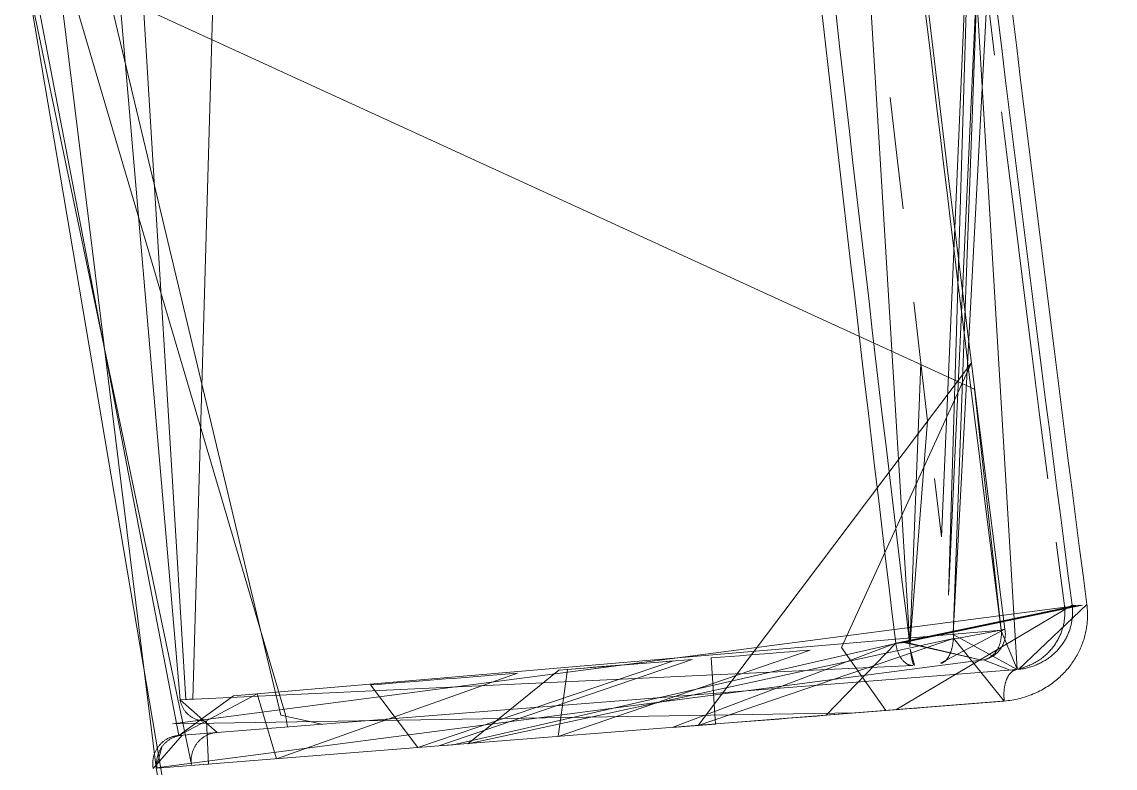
# Model space of a CAD drawing. Header units: millimetres. Extents: x 521 to 148073, y -17811 to 32040.
# Drawn here: x 65831.94 to 65852.02, y 20120.83 to 20134.54 of the extents above; entities that cross this region are included whole.
import ezdxf

# ---------------------------------------------------------------- set-up
doc = ezdxf.new("R2010")
doc.units = ezdxf.units.MM
doc.layers.add('Datové rozvody', color=6, linetype='Continuous')
doc.layers.add('PDF_Geometrie', color=7, linetype='Continuous', true_color=0xbdbdbd)

# ---------------------------------------------------------------- blocks, each defined once
blk = doc.blocks.new('projektor')
at = {"layer": 'PDF_Geometrie', "lineweight": 13}
for points in [[(86365.173, 14934.345), (86367.007, 14934.535), (86368.856, 14934.728), (86370.72, 14934.921), (86372.599, 14935.114), (86374.492, 14935.308), (86376.4, 14935.502), (86378.324, 14935.697), (86380.263, 14935.892), (86382.216, 14936.088), (86387.955, 14921.372), (86390.767, 14921.669), (86393.569, 14921.97), (86396.362, 14922.276), (86399.145, 14922.585), (86401.918, 14922.9), (86404.681, 14923.22), (86407.434, 14923.543), (86410.177, 14923.873), (86412.91, 14924.207), (86415.633, 14924.548), (86418.33, 14924.891)], [(86418.585, 14922.942), (86418.583, 14922.968), (86417.905, 14926.22)], [(86420.758, 14910.503), (86420.745, 14910.667), (86419.974, 14910.627), (86419.975, 14910.614), (86419.975, 14910.601), (86419.975, 14910.587), (86419.974, 14910.574), (86419.974, 14910.561), (86419.972, 14910.549), (86419.97, 14910.535), (86419.968, 14910.522), (86419.965, 14910.509), (86419.962, 14910.497), (86419.958, 14910.484), (86419.955, 14910.471), (86419.951, 14910.459), (86419.947, 14910.446), (86419.942, 14910.434), (86419.937, 14910.421), (86419.931, 14910.41), (86419.925, 14910.398), (86419.919, 14910.387), (86419.913, 14910.375), (86419.906, 14910.364), (86419.898, 14910.352), (86419.892, 14910.342), (86419.883, 14910.331), (86419.876, 14910.321), (86419.866, 14910.311), (86419.858, 14910.3), (86419.849, 14910.291), (86419.84, 14910.282), (86419.831, 14910.273), (86419.821, 14910.264), (86419.81, 14910.256), (86419.801, 14910.248), (86419.789, 14910.239), (86419.779, 14910.231), (86419.768, 14910.224), (86419.757, 14910.217), (86419.745, 14910.211), (86419.735, 14910.204), (86419.723, 14910.198), (86419.71, 14910.193), (86419.698, 14910.188), (86419.686, 14910.182), (86419.674, 14910.177), (86419.662, 14910.173), (86419.649, 14910.169), (86419.636, 14910.166), (86419.623, 14910.163), (86419.61, 14910.16), (86419.597, 14910.157), (86418.982, 14923.243), (86418.982, 14923.235), (86418.981, 14923.227), (86418.981, 14923.219), (86418.979, 14923.21), (86418.979, 14923.202), (86418.976, 14923.194), (86418.974, 14923.186), (86418.971, 14923.178), (86418.969, 14923.17), (86418.965, 14923.162), (86418.961, 14923.153), (86418.957, 14923.145), (86418.953, 14923.138), (86418.948, 14923.13), (86418.943, 14923.122), (86418.937, 14923.115), (86418.931, 14923.107), (86418.924, 14923.1), (86418.918, 14923.092), (86418.911, 14923.084), (86418.903, 14923.077), (86418.896, 14923.07), (86418.888, 14923.064), (86418.88, 14923.057), (86418.871, 14923.05), (86418.862, 14923.044), (86418.853, 14923.037), (86418.844, 14923.03), (86418.834, 14923.024), (86418.825, 14923.019), (86418.814, 14923.013), (86418.804, 14923.008), (86418.793, 14923.002), (86418.782, 14922.997), (86418.771, 14922.992), (86418.76, 14922.987), (86418.748, 14922.983), (86418.736, 14922.978), (86418.724, 14922.973), (86418.713, 14922.969), (86418.7, 14922.966), (86418.688, 14922.962), (86418.675, 14922.959), (86418.662, 14922.956), (86418.65, 14922.953), (86418.637, 14922.95), (86418.624, 14922.948), (86418.612, 14922.945), (86418.598, 14922.943), (86418.585, 14922.942), (86417.908, 14926.164), (86417.909, 14926.158), (86417.909, 14926.152), (86417.909, 14926.145), (86417.909, 14926.14), (86417.91, 14926.134), (86417.91, 14926.129), (86417.91, 14926.124), (86417.91, 14926.12), (86417.909, 14926.115), (86417.909, 14926.112), (86417.909, 14926.108), (86417.909, 14926.104), (86417.908, 14926.101), (86417.908, 14926.098), (86417.908, 14926.096), (86417.908, 14926.094), (86417.908, 14926.092), (86417.907, 14926.091), (86417.906, 14926.09)], [(86417.917, 14925.952), (86417.935, 14925.954), (86417.953, 14925.956), (86417.971, 14925.957), (86417.989, 14925.959), (86418.008, 14925.959), (86418.026, 14925.96), (86418.044, 14925.96), (86418.063, 14925.96), (86418.082, 14925.959), (86418.1, 14925.958), (86418.118, 14925.957), (86418.137, 14925.956), (86418.156, 14925.954), (86418.174, 14925.951), (86418.192, 14925.949), (86418.212, 14925.946), (86418.23, 14925.942), (86418.248, 14925.939), (86418.267, 14925.935), (86418.286, 14925.93), (86418.305, 14925.924), (86418.323, 14925.919), (86418.341, 14925.914), (86418.361, 14925.908), (86418.379, 14925.901), (86418.397, 14925.894), (86418.416, 14925.887), (86418.434, 14925.88), (86418.453, 14925.872), (86418.471, 14925.862), (86418.489, 14925.853), (86418.507, 14925.844), (86418.526, 14925.835), (86418.543, 14925.825), (86418.561, 14925.814), (86418.579, 14925.802), (86418.596, 14925.791), (86418.614, 14925.779), (86418.631, 14925.767), (86418.648, 14925.754), (86418.665, 14925.741), (86418.682, 14925.727), (86418.698, 14925.713), (86418.715, 14925.699), (86418.731, 14925.683), (86418.747, 14925.668), (86418.763, 14925.653), (86418.779, 14925.637), (86418.794, 14925.619), (86418.809, 14925.602), (86418.823, 14925.585), (86418.838, 14925.566), (86418.852, 14925.548), (86418.866, 14925.53), (86418.879, 14925.51), (86418.892, 14925.491), (86418.905, 14925.471), (86418.917, 14925.45), (86418.928, 14925.43), (86418.94, 14925.409), (86418.951, 14925.387), (86418.962, 14925.365), (86418.972, 14925.344), (86418.982, 14925.321), (86418.991, 14925.298), (86419, 14925.275), (86419.008, 14925.252), (86419.015, 14925.229), (86419.023, 14925.205), (86419.03, 14925.182), (86419.035, 14925.157), (86419.041, 14925.133), (86419.046, 14925.109), (86403.857, 14924.2)], [(86417.917, 14925.952), (86416.779, 14925.803)], [(86415.642, 14925.656), (86414.503, 14925.51), (86413.359, 14925.364), (86412.179, 14925.215), (86410.928, 14925.059)], [(86419.053, 14925.109), (86420.232, 14910.133), (86419.523, 14911.11), (86418.351, 14924.824), (86414.039, 14924.349), (86407.004, 14909.017), (86407.102, 14907.751), (86406.9, 14910.337), (86407.065, 14908.221), (86406.423, 14909.453), (86419.59, 14910.26), (86419.58, 14910.386), (86406.321, 14910.764)], [(86410.928, 14925.059), (86410.037, 14924.948), (86409.086, 14924.831)], [(86408.07, 14924.707), (86406.977, 14924.574), (86418.418, 14923.966), (86405.799, 14924.432), (86417.725, 14923.883), (86404.529, 14924.281), (86416.68, 14923.757), (86415.638, 14923.633)], [(86429.33, 14911.177), (86429.33, 14911.176), (86420.813, 14909.732), (86418.882, 14924.505)], [(86405.265, 14922.443), (86406.517, 14922.582), (86405.265, 14922.443), (86403.968, 14922.3), (86418.615, 14923.19)], [(86418.568, 14923.13), (86418.562, 14923.185)], [(86429.33, 14911.251), (86406.559, 14907.394), (86420.755, 14910.358), (86420.743, 14910.357), (86420.729, 14910.355), (86420.716, 14910.354), (86420.702, 14910.354), (86420.689, 14910.353), (86420.676, 14910.353), (86420.662, 14910.353), (86420.649, 14910.354), (86420.636, 14910.355), (86420.623, 14910.357), (86420.609, 14910.358), (86420.597, 14910.36), (86420.583, 14910.364), (86420.57, 14910.366), (86420.557, 14910.37), (86420.544, 14910.373), (86420.531, 14910.377), (86420.519, 14910.381), (86420.506, 14910.385), (86420.493, 14910.39), (86420.481, 14910.395), (86420.469, 14910.4), (86420.457, 14910.406), (86420.445, 14910.412), (86420.433, 14910.418), (86420.422, 14910.426), (86420.41, 14910.433), (86420.399, 14910.44), (86420.388, 14910.447), (86420.377, 14910.455), (86420.366, 14910.463), (86420.357, 14910.471), (86420.346, 14910.48), (86420.336, 14910.49), (86420.327, 14910.499), (86420.317, 14910.508), (86420.308, 14910.518), (86420.3, 14910.527), (86420.292, 14910.537), (86420.283, 14910.549), (86420.275, 14910.559), (86420.267, 14910.57), (86420.259, 14910.581), (86420.252, 14910.592), (86420.245, 14910.604), (86420.239, 14910.615), (86420.233, 14910.627), (86420.227, 14910.639), (86420.221, 14910.65), (86420.215, 14910.664), (86420.21, 14910.676), (86420.206, 14910.688), (86420.202, 14910.7), (86420.197, 14910.713), (86420.194, 14910.726), (86420.191, 14910.739), (86420.188, 14910.752), (86420.185, 14910.765), (86420.183, 14910.779), (86420.181, 14910.792), (86420.179, 14910.805), (86420.179, 14910.818), (86419.597, 14910.157), (86404.168, 14908.832)], [(86406.222, 14907.539), (86406.112, 14907.519), (86406.821, 14907.445), (86405.864, 14907.901), (86405.674, 14908.577), (86419.871, 14911.954), (86420.031, 14912.688)], [(86420.079, 14912.074), (86419.864, 14912.037), (86405.791, 14907.889), (86405.615, 14908.567), (86405.848, 14907.475), (86406.498, 14907.39)], [(86420.764, 14910.427), (86420.758, 14910.503)], [(86420.232, 14910.133), (86420.235, 14910.134), (86406.908, 14907.572), (86406.324, 14908.55)], [(86406.498, 14907.39), (86406.124, 14907.33), (86405.698, 14907.45), (86405.555, 14908.557), (86405.621, 14907.861), (86420.812, 14909.732)], [(86420.812, 14909.732), (86420.419, 14909.834)]]:
    blk.add_lwpolyline(points, dxfattribs=at)
for points in [[(86420.232, 14910.133), (86420.234, 14910.118), (86420.235, 14910.104), (86420.237, 14910.091), (86420.24, 14910.077), (86420.243, 14910.062), (86420.246, 14910.049), (86420.249, 14910.036), (86420.253, 14910.023), (86420.258, 14910.01), (86420.262, 14909.996), (86420.267, 14909.983), (86420.272, 14909.971), (86420.278, 14909.959), (86420.284, 14909.946), (86420.29, 14909.934), (86420.297, 14909.922), (86420.304, 14909.91), (86420.311, 14909.899), (86420.318, 14909.887), (86420.326, 14909.877), (86420.334, 14909.866), (86420.342, 14909.856), (86420.352, 14909.845), (86420.36, 14909.835), (86420.369, 14909.824), (86420.377, 14909.815), (86420.387, 14909.807), (86420.397, 14909.798), (86420.406, 14909.789), (86420.417, 14909.781), (86420.427, 14909.771), (86420.439, 14909.763), (86420.45, 14909.755), (86420.461, 14909.748), (86420.471, 14909.742), (86420.483, 14909.735), (86420.493, 14909.729), (86420.505, 14909.723), (86420.518, 14909.717), (86420.531, 14909.71), (86420.544, 14909.705), (86420.557, 14909.7), (86420.569, 14909.695), (86420.581, 14909.691), (86420.594, 14909.687), (86420.606, 14909.684), (86420.62, 14909.681), (86420.633, 14909.678), (86420.647, 14909.675), (86420.66, 14909.673), (86420.674, 14909.671), (86420.688, 14909.669), (86420.702, 14909.668), (86420.716, 14909.668), (86420.729, 14909.667), (86420.744, 14909.667), (86420.758, 14909.668), (86420.772, 14909.668), (86420.786, 14909.669), (86420.8, 14909.671), (86420.814, 14909.673), (86420.823, 14909.675), (86420.228, 14910.191), (86420.229, 14910.178), (86420.231, 14910.165), (86420.233, 14910.153), (86420.235, 14910.141), (86420.238, 14910.129), (86420.241, 14910.115), (86420.244, 14910.103), (86420.249, 14910.091), (86420.252, 14910.079), (86420.256, 14910.067), (86420.261, 14910.055), (86420.266, 14910.043), (86420.271, 14910.032), (86420.277, 14910.021), (86420.282, 14910.008), (86420.289, 14909.997), (86420.295, 14909.986), (86420.301, 14909.976), (86420.308, 14909.965), (86420.315, 14909.955), (86420.323, 14909.944), (86420.331, 14909.934), (86420.338, 14909.924), (86420.346, 14909.914), (86420.355, 14909.905), (86420.364, 14909.896), (86420.372, 14909.886), (86420.382, 14909.877), (86420.391, 14909.868), (86420.401, 14909.86), (86420.41, 14909.852), (86420.42, 14909.844), (86420.43, 14909.837), (86420.441, 14909.828), (86420.451, 14909.821), (86420.462, 14909.814), (86420.473, 14909.808), (86420.484, 14909.802), (86420.495, 14909.796), (86420.506, 14909.79), (86420.518, 14909.785), (86420.53, 14909.78), (86420.541, 14909.775), (86420.553, 14909.769), (86420.566, 14909.765), (86420.577, 14909.761), (86420.59, 14909.757), (86420.601, 14909.754), (86420.614, 14909.751), (86420.627, 14909.748), (86420.639, 14909.746), (86420.652, 14909.744), (86420.664, 14909.742), (86420.677, 14909.74), (86420.689, 14909.739), (86420.702, 14909.738), (86420.715, 14909.738), (86420.728, 14909.738), (86420.74, 14909.738), (86420.753, 14909.738), (86420.766, 14909.739), (86420.779, 14909.74), (86420.791, 14909.741), (86420.804, 14909.743), (86420.816, 14909.745), (86419.614, 14924.912), (86419.61, 14924.946), (86419.606, 14924.979), (86419.601, 14925.013), (86419.596, 14925.047), (86419.589, 14925.079), (86419.582, 14925.113), (86419.574, 14925.145), (86419.566, 14925.178), (86419.557, 14925.21), (86419.547, 14925.242), (86419.537, 14925.273), (86419.526, 14925.305), (86419.515, 14925.336), (86419.504, 14925.367), (86419.491, 14925.397), (86419.478, 14925.428), (86419.464, 14925.458), (86419.45, 14925.487), (86419.436, 14925.515), (86419.421, 14925.544), (86419.405, 14925.572), (86419.389, 14925.6), (86419.372, 14925.627), (86419.356, 14925.655), (86419.338, 14925.681), (86419.32, 14925.707), (86419.302, 14925.732), (86419.283, 14925.758), (86419.264, 14925.782), (86419.244, 14925.805), (86419.225, 14925.829), (86419.205, 14925.852), (86419.184, 14925.875), (86419.163, 14925.897), (86419.143, 14925.918), (86419.122, 14925.939), (86419.1, 14925.96), (86419.077, 14925.979), (86419.056, 14925.999), (86419.033, 14926.018), (86419.01, 14926.036), (86418.988, 14926.055), (86418.965, 14926.072), (86418.941, 14926.088), (86418.918, 14926.104), (86418.894, 14926.121), (86418.87, 14926.136), (86418.846, 14926.15), (86418.822, 14926.164), (86418.798, 14926.179), (86418.773, 14926.192), (86418.749, 14926.205), (86418.724, 14926.217), (86418.7, 14926.229), (86418.674, 14926.24), (86418.65, 14926.251), (86418.625, 14926.261), (86418.6, 14926.27), (86418.575, 14926.279), (86418.549, 14926.289), (86418.524, 14926.297), (86418.499, 14926.305), (86418.474, 14926.312), (86418.448, 14926.319), (86418.422, 14926.325), (86418.396, 14926.331), (86418.371, 14926.336), (86418.347, 14926.341), (86418.321, 14926.346), (86418.296, 14926.35), (86418.27, 14926.354), (86418.244, 14926.357), (86418.218, 14926.359), (86418.193, 14926.362), (86418.169, 14926.363), (86418.143, 14926.365), (86418.117, 14926.366), (86418.091, 14926.366), (86418.066, 14926.366), (86418.041, 14926.365), (86418.016, 14926.364), (86417.992, 14926.363), (86417.967, 14926.361), (86417.942, 14926.359), (86417.917, 14926.357), (86417.893, 14926.354), (86419.051, 14925.131), (86419.049, 14925.153), (86419.046, 14925.176), (86419.043, 14925.198), (86419.039, 14925.22), (86419.035, 14925.243), (86419.031, 14925.264), (86419.026, 14925.287), (86419.019, 14925.308), (86419.014, 14925.329), (86419.007, 14925.351), (86419, 14925.372), (86418.993, 14925.392), (86418.986, 14925.414), (86418.978, 14925.434), (86418.97, 14925.454), (86418.961, 14925.475), (86418.952, 14925.494), (86418.943, 14925.513), (86418.932, 14925.533), (86418.922, 14925.552), (86418.913, 14925.57), (86418.901, 14925.589), (86418.891, 14925.607), (86418.88, 14925.625), (86418.868, 14925.643), (86418.857, 14925.66), (86418.844, 14925.677), (86418.831, 14925.694), (86418.819, 14925.71), (86418.806, 14925.726), (86418.793, 14925.741), (86418.779, 14925.757), (86418.766, 14925.772), (86418.752, 14925.786), (86418.738, 14925.8), (86418.723, 14925.815), (86418.709, 14925.828), (86418.695, 14925.841), (86418.68, 14925.854), (86418.665, 14925.867), (86418.65, 14925.88), (86418.635, 14925.891), (86418.619, 14925.903), (86418.604, 14925.914), (86418.588, 14925.924), (86418.572, 14925.936), (86418.556, 14925.946), (86418.54, 14925.955), (86418.525, 14925.965), (86418.509, 14925.974), (86418.492, 14925.982), (86418.476, 14925.992), (86418.459, 14926), (86418.443, 14926.007), (86418.427, 14926.015), (86418.41, 14926.022), (86418.393, 14926.028), (86418.377, 14926.035), (86418.36, 14926.041), (86418.343, 14926.048), (86418.326, 14926.053), (86418.309, 14926.058), (86418.292, 14926.063), (86418.275, 14926.067), (86418.259, 14926.071), (86418.242, 14926.075), (86418.224, 14926.079), (86418.208, 14926.082), (86418.191, 14926.085), (86418.174, 14926.088), (86418.157, 14926.09), (86418.14, 14926.092), (86418.123, 14926.094), (86418.105, 14926.095), (86418.089, 14926.096), (86418.072, 14926.097), (86418.056, 14926.098), (86418.038, 14926.098), (86418.021, 14926.098), (86418.004, 14926.098), (86417.988, 14926.097), (86417.971, 14926.096), (86417.955, 14926.095), (86417.939, 14926.094), (86417.922, 14926.092), (86417.906, 14926.09), (86419.772, 14922.944), (86419.757, 14923.129), (86419.742, 14923.315), (86419.727, 14923.504), (86419.697, 14923.887), (86419.681, 14924.081), (86419.665, 14924.277), (86419.649, 14924.475), (86419.618, 14924.879), (86420.004, 14920.038), (86419.991, 14920.198), (86419.978, 14920.359), (86419.965, 14920.522), (86419.952, 14920.686), (86419.939, 14920.851), (86419.925, 14921.018), (86419.912, 14921.185), (86419.898, 14921.355), (86419.885, 14921.526), (86419.871, 14921.698), (86418.585, 14922.942), (86420.091, 14918.947), (86420.029, 14919.72), (86418.848, 14919.641), (86418.834, 14919.812), (86418.821, 14919.983), (86418.807, 14920.157), (86418.793, 14920.331), (86418.779, 14920.507), (86418.765, 14920.685), (86418.75, 14920.863), (86418.736, 14921.044), (86418.722, 14921.226), (86418.707, 14921.409), (86420.252, 14916.911), (86419.051, 14917.075), (86419.04, 14917.227), (86419.027, 14917.381), (86419.014, 14917.535), (86419.003, 14917.691), (86418.99, 14917.846), (86418.978, 14918.004), (86418.965, 14918.163), (86418.953, 14918.322), (86418.939, 14918.483), (86418.927, 14918.645), (86418.901, 14918.973), (86420.451, 14914.402), (86419.33, 14913.559), (86419.32, 14913.688), (86419.288, 14914.083), (86419.267, 14914.351), (86419.256, 14914.486), (86419.245, 14914.623), (86419.235, 14914.76), (86419.223, 14914.897), (86419.213, 14915.037), (86419.202, 14915.177), (86419.191, 14915.318), (86419.179, 14915.459), (86419.168, 14915.602), (86419.157, 14915.746), (86419.145, 14915.89), (86419.134, 14916.035), (86419.122, 14916.181), (86420.65, 14911.88), (86419.49, 14911.531)], [(86418.583, 14922.968), (86418.58, 14922.997), (86417.904, 14926.239), (86420.023, 14910.021), (86419.829, 14922.223), (86419.786, 14922.762), (86418.662, 14921.97), (86413.574, 14924.291), (86420.054, 14919.408), (86418.5, 14923.969), (86420.38, 14915.294), (86419.063, 14916.924), (86418.874, 14919.304), (86420.421, 14914.779), (86420.401, 14915.036)], [(86418.572, 14923.087), (86418.568, 14923.13), (86418.885, 14924.478), (86418.572, 14923.087), (86417.901, 14926.277), (86418.575, 14923.057), (86418.578, 14923.026)], [(86419.046, 14925.109), (86419.063, 14924.984), (86418.881, 14924.508), (86418.879, 14924.519), (86418.877, 14924.529), (86418.874, 14924.539), (86418.871, 14924.549), (86418.867, 14924.559), (86418.864, 14924.568), (86418.86, 14924.579), (86418.855, 14924.588), (86418.851, 14924.598), (86418.845, 14924.607), (86418.84, 14924.616), (86418.835, 14924.625), (86418.829, 14924.635), (86418.822, 14924.643), (86418.815, 14924.652), (86418.809, 14924.66), (86418.802, 14924.669), (86418.795, 14924.677), (86418.786, 14924.685), (86418.779, 14924.693), (86418.77, 14924.701), (86418.762, 14924.708), (86418.753, 14924.716), (86418.744, 14924.723), (86418.735, 14924.729), (86418.725, 14924.736), (86418.715, 14924.743), (86418.705, 14924.749), (86418.695, 14924.756), (86418.685, 14924.761), (86418.674, 14924.767), (86418.663, 14924.772), (86418.652, 14924.777), (86418.641, 14924.782), (86418.63, 14924.787), (86418.618, 14924.791), (86418.606, 14924.795), (86418.594, 14924.799), (86418.582, 14924.803), (86418.57, 14924.806), (86418.558, 14924.81), (86418.545, 14924.813), (86418.533, 14924.816), (86418.52, 14924.818), (86418.507, 14924.82), (86418.495, 14924.822), (86418.482, 14924.823), (86418.469, 14924.825), (86418.456, 14924.826), (86418.443, 14924.827), (86418.429, 14924.827), (86418.416, 14924.827), (86418.403, 14924.827), (86418.39, 14924.827), (86418.377, 14924.826), (86418.363, 14924.825)], [(86419.618, 14924.879), (86419.604, 14924.877), (86419.591, 14924.876), (86419.578, 14924.875), (86419.565, 14924.874), (86419.551, 14924.873), (86419.538, 14924.873), (86419.526, 14924.872), (86419.512, 14924.872), (86419.499, 14924.872), (86419.486, 14924.872), (86419.473, 14924.873), (86419.459, 14924.873), (86419.447, 14924.874), (86419.434, 14924.875), (86419.421, 14924.876), (86419.409, 14924.877), (86419.396, 14924.879), (86419.383, 14924.881), (86419.371, 14924.882), (86419.359, 14924.884), (86419.347, 14924.887), (86419.335, 14924.889), (86419.323, 14924.892), (86419.311, 14924.894), (86419.301, 14924.897), (86419.288, 14924.9), (86419.278, 14924.904), (86419.267, 14924.907), (86419.256, 14924.91), (86419.246, 14924.914), (86419.235, 14924.918), (86419.225, 14924.922), (86419.216, 14924.926), (86419.206, 14924.932), (86419.197, 14924.936), (86419.188, 14924.941), (86419.179, 14924.945), (86419.17, 14924.95), (86419.162, 14924.955), (86419.154, 14924.961), (86419.146, 14924.966), (86419.138, 14924.971), (86419.131, 14924.977), (86419.125, 14924.982), (86419.118, 14924.989), (86419.111, 14924.995), (86419.105, 14925.001), (86419.1, 14925.007), (86419.095, 14925.013), (86419.09, 14925.019), (86419.085, 14925.026), (86419.08, 14925.032), (86419.076, 14925.039), (86419.072, 14925.046), (86419.069, 14925.053), (86419.066, 14925.06), (86419.063, 14925.066), (86419.061, 14925.073), (86419.058, 14925.08), (86419.056, 14925.087), (86419.056, 14925.094), (86419.054, 14925.101), (86419.053, 14925.109), (86418.427, 14923.967), (86418.436, 14923.968), (86418.445, 14923.969), (86418.454, 14923.969), (86418.464, 14923.969), (86418.473, 14923.97), (86418.482, 14923.969), (86418.491, 14923.969)], [(86418.33, 14924.891), (86418.331, 14924.891), (86418.331, 14924.891), (86418.332, 14924.89), (86418.333, 14924.889), (86418.334, 14924.887), (86418.335, 14924.885), (86418.335, 14924.883), (86418.336, 14924.881), (86418.337, 14924.878), (86418.338, 14924.875), (86418.339, 14924.872), (86418.34, 14924.869), (86418.341, 14924.864), (86418.342, 14924.86), (86418.343, 14924.855), (86418.344, 14924.851), (86418.346, 14924.846), (86418.347, 14924.841), (86418.348, 14924.836), (86418.349, 14924.83), (86418.351, 14924.824), (86418.511, 14923.968), (86418.523, 14923.967), (86418.535, 14923.966), (86418.546, 14923.965), (86418.558, 14923.964), (86418.569, 14923.962), (86418.58, 14923.961), (86418.592, 14923.959), (86418.603, 14923.958), (86418.615, 14923.956), (86418.627, 14923.954), (86418.637, 14923.952), (86418.648, 14923.949), (86418.66, 14923.947), (86418.671, 14923.944), (86418.682, 14923.942), (86418.692, 14923.939), (86418.704, 14923.936), (86418.714, 14923.932), (86418.724, 14923.929), (86418.735, 14923.926), (86418.745, 14923.921), (86418.755, 14923.917), (86418.765, 14923.913), (86418.775, 14923.909), (86418.784, 14923.905), (86418.795, 14923.901), (86418.804, 14923.896), (86418.813, 14923.891), (86418.822, 14923.887), (86418.831, 14923.882), (86418.839, 14923.877), (86418.848, 14923.871), (86418.855, 14923.866), (86418.862, 14923.859), (86418.87, 14923.854), (86418.878, 14923.848), (86418.884, 14923.842), (86418.891, 14923.836), (86418.896, 14923.83), (86418.902, 14923.823), (86418.908, 14923.817), (86418.913, 14923.81), (86418.918, 14923.803), (86418.922, 14923.796), (86418.926, 14923.789), (86418.929, 14923.782), (86418.932, 14923.775), (86418.936, 14923.768), (86418.938, 14923.761), (86418.94, 14923.754), (86418.942, 14923.746), (86418.943, 14923.739)], [(86413.576, 14923.389), (86414.61, 14923.51), (86418.641, 14923.193), (86413.576, 14923.389), (86412.484, 14923.262)], [(86418.979, 14923.275), (86418.979, 14923.274), (86418.979, 14923.272), (86418.978, 14923.27), (86418.977, 14923.268), (86418.975, 14923.266), (86418.974, 14923.265), (86418.971, 14923.263), (86418.968, 14923.261), (86418.965, 14923.259), (86418.961, 14923.257), (86418.958, 14923.255), (86418.953, 14923.253), (86418.948, 14923.252), (86418.944, 14923.249), (86418.938, 14923.248), (86418.932, 14923.246), (86418.926, 14923.244), (86418.919, 14923.242), (86418.913, 14923.24), (86418.906, 14923.238), (86418.898, 14923.236), (86418.891, 14923.234), (86418.883, 14923.232), (86418.874, 14923.23), (86418.865, 14923.228), (86418.857, 14923.226), (86418.848, 14923.224), (86418.837, 14923.222), (86418.827, 14923.22), (86418.817, 14923.218), (86418.807, 14923.216), (86418.796, 14923.214), (86418.785, 14923.212), (86418.774, 14923.21), (86418.764, 14923.208), (86418.752, 14923.207), (86418.74, 14923.205), (86418.728, 14923.203), (86418.716, 14923.202), (86418.704, 14923.2), (86418.692, 14923.198)], [(86409.867, 14922.96), (86410.82, 14923.07), (86409.867, 14922.96), (86408.829, 14922.842)]]:
    blk.add_lwpolyline(points, close=True, dxfattribs=at)
for centre, radius, start, end in [((86253.911, 16189.316), 1273.564, 275.877903, 277.397846), ((86254.99, 16175.953), 1260.436, 275.89063, 277.426445), ((86250.089, 16253.261), 1339.051, 275.7892, 277.218708), ((86418.413, 14924.421), 0.477, 11.6798, 100.0163), ((86247.021, 16342.497), 1429.641, 275.581715, 276.891477), ((86245.907, 16351.177), 1438.636, 275.559043, 276.893746)]:
    blk.add_arc(centre, radius, start, end, dxfattribs=at)

msp = doc.modelspace()

# ---------------------------------------------------------------- block references
at = {"layer": 'Datové rozvody', "xscale": 1.027900945623324, "yscale": 1.027900945623324, "zscale": 1.027900945623324, "rotation": 270.0000000000001}
msp.add_blockref('projektor', (50508.686, 108952.866), dxfattribs=at)

doc.saveas('drawing.dxf')
